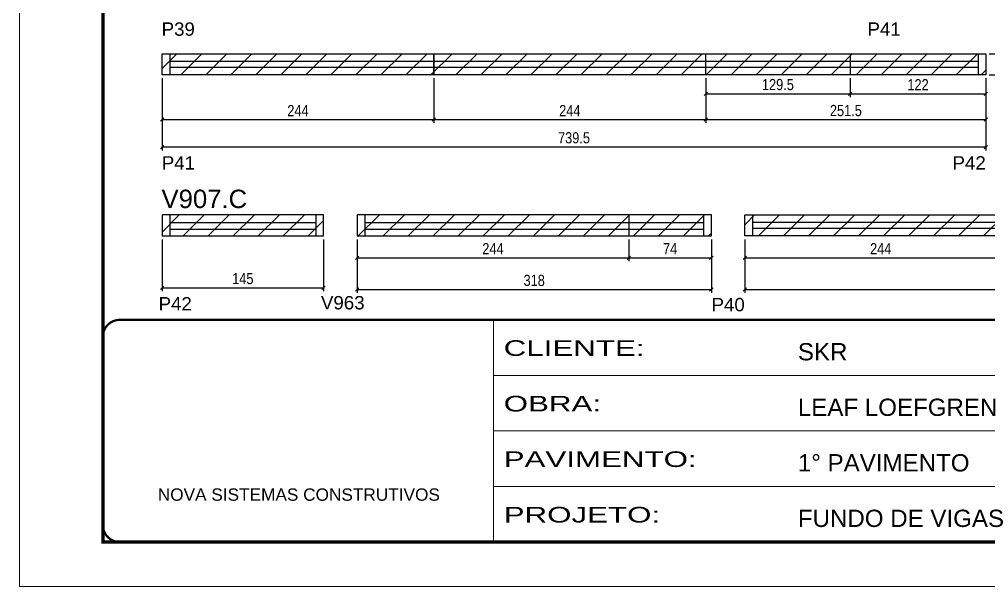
# Model space of a CAD drawing. Extents: x 1959 to 8212, y 239 to 4735.
# Drawn here: x 3557 to 4427, y 2537 to 3045 of the extents above; entities that cross this region are included whole.
import ezdxf

# ---------------------------------------------------------------- set-up
doc = ezdxf.new("R2010")
doc.units = 0
doc.linetypes.add('CONTINUO', pattern=[0])
doc.linetypes.add('DASHED', pattern=[0.75, 0.5, -0.25])
for name, color, linetype in [('5', 5, 'Continuous'), ('COTA', 241, 'Continuous'), ('NOMENCLATURA', 7, 'Continuous'), ('Painéis', 200, 'Continuous'), ('SARR_2.2x7', 40, 'Continuous')]:
    doc.layers.add(name, color=color, linetype=linetype)
for name, color, linetype, lineweight in [('Folhas', 255, 'Continuous', 9), ('REAPROVEITAMENTO', 251, 'Continuous', 9), ('SARRAFO DE PRESSAO', 251, 'DASHED', 9)]:
    doc.layers.add(name, color=color, linetype=linetype, lineweight=lineweight)
doc.styles.add('ARIAL', font='arial.ttf')
doc.styles.add('COTA TECNICA', font='techl___.ttf', dxfattribs={"height": 10})
doc.styles.add('COTA TECNICA-50', font='techl___.ttf', dxfattribs={"height": 10})
doc.styles.get("Standard").update_dxf_attribs({"font": 'arial.ttf'})
doc.styles.add('Tecnologia', font='')
doc.styles.get('Tecnologia').set_extended_font_data('Forgotten Futurist')
doc.dimstyles.new('COTA PAINEL-50', dxfattribs={"dimtxt": 10, "dimasz": 3, "dimexe": 3, "dimexo": 3, "dimgap": 3, "dimtad": 1, "dimdec": 1, "dimzin": 12, "dimdsep": 46, "dimtxsty": 'COTA TECNICA-50', "dimblk1": 'OBLIQUE', "dimblk2": 'OBLIQUE', "dimsah": 1, "dimcen": 0.9, "dimclrd": 4, "dimclre": 4, "dimclrt": 240, "dimadec": 1, "dimazin": 3, "dimtfac": 1, "dimtdec": 1, "dimtmove": 0, "dimatfit": 3, "dimfxl": 1, "dimtolj": 1, "dimtzin": 12, "dimarcsym": 0})
doc.dimstyles.new('PAINEL', dxfattribs={"dimtxt": 10, "dimasz": 3, "dimexe": 3, "dimexo": 3, "dimgap": 3, "dimtad": 1, "dimdec": 1, "dimzin": 12, "dimdsep": 46, "dimtxsty": 'COTA TECNICA', "dimblk1": 'OBLIQUE', "dimblk2": 'OBLIQUE', "dimsah": 1, "dimcen": 0.9, "dimclrd": 4, "dimclre": 4, "dimclrt": 240, "dimadec": 1, "dimazin": 3, "dimtfac": 1, "dimtdec": 1, "dimtmove": 0, "dimatfit": 3, "dimfxl": 1, "dimtolj": 1, "dimtzin": 12, "dimarcsym": 0})

# ---------------------------------------------------------------- blocks, each defined once
blk = doc.blocks.new('9999999999')
at = {"color": 30, "linetype": 'CONTINUO'}
for p, q in [((98564.56, 34230.21), (98564.56, 34429.45)), ((98564.56, 34379.64), (99583.98, 34379.64)), ((98564.56, 34329.83), (99487.98, 34329.83)), ((98564.56, 34280.02), (99487.98, 34280.02))]:
    blk.add_line(p, q, dxfattribs=at)
at = {"color": 30, "linetype": 'CONTINUO', "const_width": 2}
blk.add_lwpolyline([(99583.98, 34230.21), (99583.98, 34414.45, 0.414214), (99568.98, 34429.45), (98228.98, 34429.45, 0.414214), (98213.98, 34414.45), (98213.98, 34245.21, 0.414214), (98228.98, 34230.21), (99583.98, 34230.21)], format="xyb", dxfattribs=at)
at = {"layer": 'Folhas'}
blk.add_lwpolyline([(98138.98, 34190.21), (99623.98, 34190.21), (99623.98, 35240.21), (98138.98, 35240.21)], close=True, dxfattribs=at)
at = {"layer": 'Folhas', "color": 30, "const_width": 3}
blk.add_lwpolyline([(98213.98, 34230.21), (99583.98, 34230.21), (99583.98, 35200.21), (98213.98, 35200.21)], close=True, dxfattribs=at)
at = {"color": 7, "linetype": 'Continuous', "ltscale": 5, "style": 'ARIAL'}
for s, height, p in [('SKR', 15.483, (98837.68, 34393.13)), ('LEAF LOEFGREN', 15.4829, (98837.68, 34343.32)), ('1° PAVIMENTO', 15.4829, (98837.68, 34293.51)), ('NOVA SISTEMAS CONSTRUTIVOS', 11.0592, (98263.19, 34267.21)), ('FUNDO DE VIGAS', 15.4829, (98837.68, 34243.7))]:
    blk.add_text(s, height=height, dxfattribs=at).set_placement(p)
at = {"layer": 'Folhas', "color": 7, "style": 'Tecnologia', "width": 1.5}
for s, p in [('CLIENTE:', (98573.65, 34397.17)), ('OBRA:', (98573.65, 34347.31)), ('PAVIMENTO:', (98573.65, 34297.5)), ('PROJETO:', (98573.65, 34247.69))]:
    blk.add_text(s, height=14, dxfattribs=at).set_placement(p)
blk = doc.blocks.new('_Oblique')
at = {"color": 0, "linetype": 'ByBlock', "lineweight": -2}
blk.add_line((-0.5, -0.5), (0.5, 0.5), dxfattribs=at)
blk = doc.blocks.new('*D366')
at = {"layer": 'COTA', "color": 4, "linetype": 'ByBlock', "lineweight": -2, "transparency": 16777216}
for p, q in [((3685.3, 2992.55), (3685.3, 2952.49)), ((3929.3, 2992.55), (3929.3, 2952.49)), ((3685.3, 2955.49), (3929.3, 2955.49))]:
    blk.add_line(p, q, dxfattribs=at)
at = {"layer": 'Defpoints', "color": 0, "linetype": 'ByBlock', "transparency": 16777216}
for p in [(3685.3, 2995.55), (3929.3, 2995.55), (3929.3, 2955.49)]:
    blk.add_point(p, dxfattribs=at)
at = {"layer": 'COTA', "color": 4, "linetype": 'ByBlock', "lineweight": -2, "transparency": 16777216, "xscale": 3, "yscale": 3, "zscale": 3, "rotation": 180}
blk.add_blockref('_Oblique', (3685.3, 2955.49), dxfattribs=at)
at = {"layer": 'COTA', "color": 4, "linetype": 'ByBlock', "lineweight": -2, "transparency": 16777216, "xscale": 3, "yscale": 3, "zscale": 3}
blk.add_blockref('_Oblique', (3929.3, 2955.49), dxfattribs=at)
at = {"layer": 'COTA', "color": 240, "linetype": 'ByBlock', "transparency": 16777216, "insert": (3807.3, 2963.56), "char_height": 10, "attachment_point": 5, "style": 'COTA TECNICA-50'}
blk.add_mtext('\\A1;244', dxfattribs=at)
blk = doc.blocks.new('*D367')
at = {"layer": 'COTA', "color": 4, "linetype": 'ByBlock', "lineweight": -2, "transparency": 16777216}
for p, q in [((3929.3, 2992.55), (3929.3, 2952.49)), ((4173.3, 2992.55), (4173.3, 2952.49)), ((3929.3, 2955.49), (4173.3, 2955.49))]:
    blk.add_line(p, q, dxfattribs=at)
at = {"layer": 'Defpoints', "color": 0, "linetype": 'ByBlock', "transparency": 16777216}
for p in [(3929.3, 2995.55), (4173.3, 2995.55), (4173.3, 2955.49)]:
    blk.add_point(p, dxfattribs=at)
at = {"layer": 'COTA', "color": 4, "linetype": 'ByBlock', "lineweight": -2, "transparency": 16777216, "xscale": 3, "yscale": 3, "zscale": 3, "rotation": 180}
blk.add_blockref('_Oblique', (3929.3, 2955.49), dxfattribs=at)
at = {"layer": 'COTA', "color": 4, "linetype": 'ByBlock', "lineweight": -2, "transparency": 16777216, "xscale": 3, "yscale": 3, "zscale": 3}
blk.add_blockref('_Oblique', (4173.3, 2955.49), dxfattribs=at)
at = {"layer": 'COTA', "color": 240, "linetype": 'ByBlock', "transparency": 16777216, "insert": (4051.3, 2963.56), "char_height": 10, "attachment_point": 5, "style": 'COTA TECNICA-50'}
blk.add_mtext('\\A1;244', dxfattribs=at)
blk = doc.blocks.new('*D368')
at = {"layer": 'COTA', "color": 4, "lineweight": -2, "transparency": 16777216}
for p, q in [((3685.3, 2992.55), (3685.3, 2927.91)), ((4424.8, 2992.55), (4424.8, 2927.91)), ((4424.8, 2930.91), (3685.3, 2930.91))]:
    blk.add_line(p, q, dxfattribs=at)
at = {"layer": 'Defpoints', "color": 0, "transparency": 16777216}
for p in [(3685.3, 2995.55), (4424.8, 2995.55), (3685.3, 2930.91)]:
    blk.add_point(p, dxfattribs=at)
at = {"layer": 'COTA', "color": 4, "lineweight": -2, "transparency": 16777216, "xscale": 3, "yscale": 3, "zscale": 3, "rotation": 180}
blk.add_blockref('_Oblique', (3685.3, 2930.91), dxfattribs=at)
at = {"layer": 'COTA', "color": 4, "lineweight": -2, "transparency": 16777216, "xscale": 3, "yscale": 3, "zscale": 3}
blk.add_blockref('_Oblique', (4424.8, 2930.91), dxfattribs=at)
at = {"layer": 'COTA', "color": 240, "transparency": 16777216, "insert": (4055.05, 2939.16), "char_height": 10, "attachment_point": 5, "style": 'COTA TECNICA'}
blk.add_mtext('\\A1;739.5', dxfattribs=at)
blk = doc.blocks.new('*D369')
at = {"layer": 'COTA', "color": 4, "lineweight": -2, "transparency": 16777216}
for p, q in [((4173.3, 2992.55), (4173.3, 2952.49)), ((4424.8, 2992.55), (4424.8, 2952.49)), ((4173.3, 2955.49), (4424.8, 2955.49))]:
    blk.add_line(p, q, dxfattribs=at)
at = {"layer": 'Defpoints', "color": 0, "transparency": 16777216}
for p in [(4173.3, 2995.55), (4424.8, 2995.55), (4424.8, 2955.49)]:
    blk.add_point(p, dxfattribs=at)
at = {"layer": 'COTA', "color": 4, "lineweight": -2, "transparency": 16777216, "xscale": 3, "yscale": 3, "zscale": 3, "rotation": 180}
blk.add_blockref('_Oblique', (4173.3, 2955.49), dxfattribs=at)
at = {"layer": 'COTA', "color": 4, "lineweight": -2, "transparency": 16777216, "xscale": 3, "yscale": 3, "zscale": 3}
blk.add_blockref('_Oblique', (4424.8, 2955.49), dxfattribs=at)
at = {"layer": 'COTA', "color": 240, "transparency": 16777216, "insert": (4299.05, 2963.6), "char_height": 10, "attachment_point": 5, "style": 'COTA TECNICA'}
blk.add_mtext('\\A1;251.5', dxfattribs=at)
blk = doc.blocks.new('*D370')
at = {"layer": 'COTA', "color": 4, "lineweight": -2, "transparency": 16777216}
for p, q in [((4427.8, 3014.55), (4462.2, 3014.55)), ((4459.2, 2995.55), (4459.2, 3014.55)), ((4427.8, 2995.55), (4462.2, 2995.55))]:
    blk.add_line(p, q, dxfattribs=at)
at = {"layer": 'Defpoints', "color": 0, "transparency": 16777216}
for p in [(4424.8, 3014.55), (4459.2, 3014.55), (4424.8, 2995.55)]:
    blk.add_point(p, dxfattribs=at)
at = {"layer": 'COTA', "color": 4, "lineweight": -2, "transparency": 16777216, "xscale": 3, "yscale": 3, "zscale": 3}
for p, rotation in [((4459.2, 3014.55), 90), ((4459.2, 2995.55), 270)]:
    blk.add_blockref('_Oblique', p, dxfattribs=dict(at, rotation=rotation))
at = {"layer": 'COTA', "color": 240, "transparency": 16777216, "insert": (4451.11, 3005.05), "char_height": 10, "attachment_point": 5, "rotation": 90, "style": 'COTA TECNICA'}
blk.add_mtext('\\A1;19', dxfattribs=at)
blk = doc.blocks.new('*D371')
at = {"layer": 'COTA', "color": 4, "lineweight": -2, "transparency": 16777216}
for p, q in [((4173.3, 2992.55), (4173.3, 2975.75)), ((4302.8, 2992.55), (4302.8, 2975.75)), ((4173.3, 2978.75), (4302.8, 2978.75))]:
    blk.add_line(p, q, dxfattribs=at)
at = {"layer": 'Defpoints', "color": 0, "transparency": 16777216}
for p in [(4173.3, 2995.55), (4302.8, 2995.55), (4302.8, 2978.75)]:
    blk.add_point(p, dxfattribs=at)
at = {"layer": 'COTA', "color": 4, "lineweight": -2, "transparency": 16777216, "xscale": 3, "yscale": 3, "zscale": 3, "rotation": 180}
blk.add_blockref('_Oblique', (4173.3, 2978.75), dxfattribs=at)
at = {"layer": 'COTA', "color": 4, "lineweight": -2, "transparency": 16777216, "xscale": 3, "yscale": 3, "zscale": 3}
blk.add_blockref('_Oblique', (4302.8, 2978.75), dxfattribs=at)
at = {"layer": 'COTA', "color": 240, "transparency": 16777216, "insert": (4238.05, 2986.89), "char_height": 10, "attachment_point": 5, "style": 'COTA TECNICA'}
blk.add_mtext('\\A1;129.5', dxfattribs=at)
blk = doc.blocks.new('*D372')
at = {"layer": 'COTA', "color": 4, "lineweight": -2, "transparency": 16777216}
for p, q in [((4302.8, 2992.55), (4302.8, 2975.75)), ((4424.8, 2992.55), (4424.8, 2975.75)), ((4302.8, 2978.75), (4424.8, 2978.75))]:
    blk.add_line(p, q, dxfattribs=at)
at = {"layer": 'Defpoints', "color": 0, "transparency": 16777216}
for p in [(4302.8, 2995.55), (4424.8, 2995.55), (4424.8, 2978.75)]:
    blk.add_point(p, dxfattribs=at)
at = {"layer": 'COTA', "color": 4, "lineweight": -2, "transparency": 16777216, "xscale": 3, "yscale": 3, "zscale": 3, "rotation": 180}
blk.add_blockref('_Oblique', (4302.8, 2978.75), dxfattribs=at)
at = {"layer": 'COTA', "color": 4, "lineweight": -2, "transparency": 16777216, "xscale": 3, "yscale": 3, "zscale": 3}
blk.add_blockref('_Oblique', (4424.8, 2978.75), dxfattribs=at)
at = {"layer": 'COTA', "color": 240, "transparency": 16777216, "insert": (4363.8, 2986.81), "char_height": 10, "attachment_point": 5, "style": 'COTA TECNICA'}
blk.add_mtext('\\A1;122', dxfattribs=at)
blk = doc.blocks.new('*D383')
at = {"layer": 'COTA', "color": 4, "linetype": 'ByBlock', "lineweight": -2, "transparency": 16777216}
for p, q in [((3685.3, 2848.12), (3685.3, 2801.74)), ((3830.3, 2848.12), (3830.3, 2801.74)), ((3685.3, 2804.74), (3830.3, 2804.74))]:
    blk.add_line(p, q, dxfattribs=at)
at = {"layer": 'Defpoints', "color": 0, "linetype": 'ByBlock', "transparency": 16777216}
for p in [(3685.3, 2851.12), (3830.3, 2851.12), (3830.3, 2804.74)]:
    blk.add_point(p, dxfattribs=at)
at = {"layer": 'COTA', "color": 4, "linetype": 'ByBlock', "lineweight": -2, "transparency": 16777216, "xscale": 3, "yscale": 3, "zscale": 3, "rotation": 180}
blk.add_blockref('_Oblique', (3685.3, 2804.74), dxfattribs=at)
at = {"layer": 'COTA', "color": 4, "linetype": 'ByBlock', "lineweight": -2, "transparency": 16777216, "xscale": 3, "yscale": 3, "zscale": 3}
blk.add_blockref('_Oblique', (3830.3, 2804.74), dxfattribs=at)
at = {"layer": 'COTA', "color": 240, "linetype": 'ByBlock', "transparency": 16777216, "insert": (3757.8, 2812.85), "char_height": 10, "attachment_point": 5, "style": 'COTA TECNICA-50'}
blk.add_mtext('\\A1;145', dxfattribs=at)
blk = doc.blocks.new('*D384')
at = {"layer": 'COTA', "color": 4, "linetype": 'ByBlock', "lineweight": -2, "transparency": 16777216}
for p, q in [((3860.3, 2848.12), (3860.3, 2800.03)), ((4178.3, 2848.12), (4178.3, 2800.03)), ((3860.3, 2803.03), (4178.3, 2803.03))]:
    blk.add_line(p, q, dxfattribs=at)
at = {"layer": 'Defpoints', "color": 0, "linetype": 'ByBlock', "transparency": 16777216}
for p in [(3860.3, 2851.12), (4178.3, 2851.12), (4178.3, 2803.03)]:
    blk.add_point(p, dxfattribs=at)
at = {"layer": 'COTA', "color": 4, "linetype": 'ByBlock', "lineweight": -2, "transparency": 16777216, "xscale": 3, "yscale": 3, "zscale": 3, "rotation": 180}
blk.add_blockref('_Oblique', (3860.3, 2803.03), dxfattribs=at)
at = {"layer": 'COTA', "color": 4, "linetype": 'ByBlock', "lineweight": -2, "transparency": 16777216, "xscale": 3, "yscale": 3, "zscale": 3}
blk.add_blockref('_Oblique', (4178.3, 2803.03), dxfattribs=at)
at = {"layer": 'COTA', "color": 240, "linetype": 'ByBlock', "transparency": 16777216, "insert": (4019.3, 2811.27), "char_height": 10, "attachment_point": 5, "style": 'COTA TECNICA-50'}
blk.add_mtext('\\A1;318', dxfattribs=at)
blk = doc.blocks.new('*D385')
at = {"layer": 'COTA', "color": 4, "lineweight": -2, "transparency": 16777216}
for p, q in [((3860.3, 2848.12), (3860.3, 2828.65)), ((4104.3, 2848.12), (4104.3, 2828.65)), ((3860.3, 2831.65), (4104.3, 2831.65))]:
    blk.add_line(p, q, dxfattribs=at)
at = {"layer": 'Defpoints', "color": 0, "transparency": 16777216}
for p in [(3860.3, 2851.12), (4104.3, 2851.12), (4104.3, 2831.65)]:
    blk.add_point(p, dxfattribs=at)
at = {"layer": 'COTA', "color": 4, "lineweight": -2, "transparency": 16777216, "xscale": 3, "yscale": 3, "zscale": 3, "rotation": 180}
blk.add_blockref('_Oblique', (3860.3, 2831.65), dxfattribs=at)
at = {"layer": 'COTA', "color": 4, "lineweight": -2, "transparency": 16777216, "xscale": 3, "yscale": 3, "zscale": 3}
blk.add_blockref('_Oblique', (4104.3, 2831.65), dxfattribs=at)
at = {"layer": 'COTA', "color": 240, "transparency": 16777216, "insert": (3982.3, 2839.73), "char_height": 10, "attachment_point": 5, "style": 'COTA TECNICA'}
blk.add_mtext('\\A1;244', dxfattribs=at)
blk = doc.blocks.new('*D386')
at = {"layer": 'COTA', "color": 4, "lineweight": -2, "transparency": 16777216}
for p, q in [((4104.3, 2848.12), (4104.3, 2828.65)), ((4178.3, 2848.12), (4178.3, 2828.65)), ((4104.3, 2831.65), (4178.3, 2831.65))]:
    blk.add_line(p, q, dxfattribs=at)
at = {"layer": 'Defpoints', "color": 0, "transparency": 16777216}
for p in [(4104.3, 2851.12), (4178.3, 2851.12), (4178.3, 2831.65)]:
    blk.add_point(p, dxfattribs=at)
at = {"layer": 'COTA', "color": 4, "lineweight": -2, "transparency": 16777216, "xscale": 3, "yscale": 3, "zscale": 3, "rotation": 180}
blk.add_blockref('_Oblique', (4104.3, 2831.65), dxfattribs=at)
at = {"layer": 'COTA', "color": 4, "lineweight": -2, "transparency": 16777216, "xscale": 3, "yscale": 3, "zscale": 3}
blk.add_blockref('_Oblique', (4178.3, 2831.65), dxfattribs=at)
at = {"layer": 'COTA', "color": 240, "transparency": 16777216, "insert": (4141.3, 2839.73), "char_height": 10, "attachment_point": 5, "style": 'COTA TECNICA'}
blk.add_mtext('\\A1;74', dxfattribs=at)
blk = doc.blocks.new('*D387')
at = {"layer": 'COTA', "color": 4, "linetype": 'ByBlock', "lineweight": -2, "transparency": 16777216}
for p, q in [((4208.3, 2848.12), (4208.3, 2828.65)), ((4452.3, 2848.12), (4452.3, 2828.65)), ((4208.3, 2831.65), (4452.3, 2831.65))]:
    blk.add_line(p, q, dxfattribs=at)
at = {"layer": 'Defpoints', "color": 0, "linetype": 'ByBlock', "transparency": 16777216}
for p in [(4208.3, 2851.12), (4452.3, 2851.12), (4452.3, 2831.65)]:
    blk.add_point(p, dxfattribs=at)
at = {"layer": 'COTA', "color": 4, "linetype": 'ByBlock', "lineweight": -2, "transparency": 16777216, "xscale": 3, "yscale": 3, "zscale": 3, "rotation": 180}
blk.add_blockref('_Oblique', (4208.3, 2831.65), dxfattribs=at)
at = {"layer": 'COTA', "color": 4, "linetype": 'ByBlock', "lineweight": -2, "transparency": 16777216, "xscale": 3, "yscale": 3, "zscale": 3}
blk.add_blockref('_Oblique', (4452.3, 2831.65), dxfattribs=at)
at = {"layer": 'COTA', "color": 240, "linetype": 'ByBlock', "transparency": 16777216, "insert": (4330.3, 2839.73), "char_height": 10, "attachment_point": 5, "style": 'COTA TECNICA-50'}
blk.add_mtext('\\A1;244', dxfattribs=at)
blk = doc.blocks.new('*D389')
at = {"layer": 'COTA', "color": 4, "lineweight": -2, "transparency": 16777216}
for p, q in [((4208.3, 2848.12), (4208.3, 2800.03)), ((4860.3, 2848.12), (4860.3, 2800.03)), ((4208.3, 2803.03), (4860.3, 2803.03))]:
    blk.add_line(p, q, dxfattribs=at)
at = {"layer": 'Defpoints', "color": 0, "transparency": 16777216}
for p in [(4208.3, 2851.12), (4860.3, 2851.12), (4860.3, 2803.03)]:
    blk.add_point(p, dxfattribs=at)
at = {"layer": 'COTA', "color": 4, "lineweight": -2, "transparency": 16777216, "xscale": 3, "yscale": 3, "zscale": 3, "rotation": 180}
blk.add_blockref('_Oblique', (4208.3, 2803.03), dxfattribs=at)
at = {"layer": 'COTA', "color": 4, "lineweight": -2, "transparency": 16777216, "xscale": 3, "yscale": 3, "zscale": 3}
blk.add_blockref('_Oblique', (4860.3, 2803.03), dxfattribs=at)
at = {"layer": 'COTA', "color": 240, "transparency": 16777216, "insert": (4534.3, 2811.14), "char_height": 10, "attachment_point": 5, "style": 'COTA TECNICA'}
blk.add_mtext('\\A1;652', dxfattribs=at)

msp = doc.modelspace()

# ---------------------------------------------------------------- hatches: boundary and pattern name
at = {"layer": 'REAPROVEITAMENTO'}
h = msp.add_hatch(dxfattribs=at)
h.set_pattern_fill('ANSI31', color=256, scale=5, style=0)
h.set_pattern_definition([(45, (0, 11.89), (-11.22532, 11.22532), [])])
h.paths.add_polyline_path([(3929.3, 3014.55), (3685.3, 3014.55), (3685.3, 2995.55), (3929.3, 2995.55)])
h.paths.add_polyline_path([(4173.3, 3014.55), (3929.3, 3014.55), (3929.3, 2995.55), (4173.3, 2995.55)])
h.paths.add_polyline_path([(4302.8, 3014.55), (4173.3, 3014.55), (4173.3, 2995.55), (4302.8, 2995.55)])
h.paths.add_polyline_path([(4424.8, 3014.55), (4302.8, 3014.55), (4302.8, 2995.55), (4424.8, 2995.55)])
h = msp.add_hatch(dxfattribs=at)
h.set_pattern_fill('ANSI31', color=256, scale=5, style=0)
h.paths.add_polyline_path([(3830.3, 2870.12), (3685.3, 2870.12), (3685.3, 2851.12), (3830.3, 2851.12)])
h.paths.add_polyline_path([(4104.3, 2870.12), (3860.3, 2870.12), (3860.3, 2851.12), (4104.3, 2851.12)])
h.paths.add_polyline_path([(4178.3, 2870.12), (4104.3, 2870.12), (4104.3, 2851.12), (4178.3, 2851.12)])
h.paths.add_polyline_path([(4452.3, 2870.12), (4208.3, 2870.12), (4208.3, 2851.12), (4452.3, 2851.12)])
h.paths.add_polyline_path([(4696.3, 2870.12), (4452.3, 2870.12), (4452.3, 2851.12), (4696.3, 2851.12)])
h.paths.add_polyline_path([(4860.3, 2870.12), (4696.3, 2870.12), (4696.3, 2851.12), (4860.3, 2851.12)])

# ---------------------------------------------------------------- linework, layer by layer
at = {"layer": 'Painéis'}
for p, q in [((3929.3, 3014.55), (4424.8, 3014.55)), ((3929.3, 2995.55), (3929.3, 3014.55)), ((4173.3, 2995.55), (4173.3, 3014.55)), ((4302.8, 3014.55), (4302.8, 2995.55)), ((4424.8, 3014.55), (4424.8, 2995.55)), ((4424.8, 2995.55), (3929.3, 2995.55))]:
    msp.add_line(p, q, dxfattribs=at)
at = {"layer": 'Painéis', "linetype": 'ByBlock'}
msp.add_line((4104.3, 2870.12), (4104.3, 2851.12), dxfattribs=at)
at = {"layer": 'Painéis'}
for points in [[(3929.3, 2995.55), (3685.3, 2995.55), (3685.3, 3014.55), (3929.3, 3014.55)], [(4452.3, 2851.12), (4208.3, 2851.12), (4208.3, 2870.12), (4452.3, 2870.12)]]:
    msp.add_lwpolyline(points, close=True, dxfattribs=at)
at = {"layer": 'Painéis', "linetype": 'ByBlock'}
for points in [[(3685.3, 2870.12), (3685.3, 2851.12), (3830.3, 2851.12), (3830.3, 2870.12)], [(3860.3, 2870.12), (3860.3, 2851.12), (4178.3, 2851.12), (4178.3, 2870.12)]]:
    msp.add_lwpolyline(points, close=True, dxfattribs=at)
at = {"layer": 'SARR_2.2x7', "linetype": 'Continuous'}
for p, q in [((3692.3, 3014.55), (3692.3, 2995.55)), ((4417.8, 3014.55), (4417.8, 2995.55)), ((3929.3, 3007.55), (3692.3, 3007.55)), ((3692.3, 3002.55), (3929.3, 3002.55)), ((4173.3, 3007.55), (3929.3, 3007.55)), ((3929.3, 3002.55), (4173.3, 3002.55)), ((4417.8, 3007.55), (4173.3, 3007.55)), ((4173.3, 3002.55), (4417.8, 3002.55)), ((3692.3, 2870.12), (3692.3, 2851.12)), ((3692.3, 2863.12), (3823.3, 2863.12)), ((3823.3, 2870.12), (3823.3, 2851.12)), ((3867.3, 2870.12), (3867.3, 2851.12)), ((3867.3, 2863.12), (4171.3, 2863.12)), ((4171.3, 2870.12), (4171.3, 2851.12)), ((4215.3, 2870.12), (4215.3, 2851.12)), ((4452.3, 2863.12), (4215.3, 2863.12)), ((3692.3, 2857.12), (3823.3, 2857.12)), ((3867.3, 2857.12), (4171.3, 2857.12)), ((4215.3, 2858.12), (4452.3, 2858.12))]:
    msp.add_line(p, q, dxfattribs=at)

# ---------------------------------------------------------------- block references
at = {"layer": 'SARRAFO DE PRESSAO', "color": 6, "linetype": 'ByBlock'}
msp.add_blockref('9999999999', (-94581.71, -31653.56), dxfattribs=at)

# ---------------------------------------------------------------- texts
at = {"layer": '5', "linetype": 'Continuous'}
for s, rotation, p in [('P39', 359.99996, (3684.93, 3030.71)), ('P41', 359.99996, (4318.47, 3030.71)), ('P42', 0.00004, (4394.79, 2910.71)), ('P41', 0.00004, (3685.08, 2910.71)), ('P42', 359.99996, (3682.2, 2784.33)), ('V963', 359.99996, (3827.93, 2785.28)), ('P40', 0.00004, (4178.49, 2783.57))]:
    msp.add_text(s, height=12, rotation=rotation, dxfattribs=at).set_placement(p)
at = {"layer": 'NOMENCLATURA', "linetype": 'Continuous'}
msp.add_text('V907.C', height=16.5, dxfattribs=at).set_placement((3684.83, 2876.18))

# ---------------------------------------------------------------- dimensions: what is measured, and where the dimension line sits
at = {"layer": 'COTA'}
for base, p2, angle, picture, middle in [((4459.2, 3014.55), (4424.8, 3014.55), 90, '*D370', (4451.11, 3005.05)), ((3685.3, 2930.91), (3685.3, 2995.55), 180, '*D368', (4055.05, 2939.16))]:
    dim = msp.add_linear_dim(base=base, p1=(4424.8, 2995.55), p2=p2, angle=angle, dimstyle='PAINEL', dxfattribs=at)
    dim.commit()
    dim.dimension.update_dxf_attribs({"geometry": picture, "text_midpoint": middle})
at = {"layer": 'COTA', "color": 1, "linetype": 'ByBlock'}
for base, p1, p2, picture, middle in [((3929.3, 2955.49), (3685.3, 2995.55), (3929.3, 2995.55), '*D366', (3807.3, 2963.56)), ((4173.3, 2955.49), (3929.3, 2995.55), (4173.3, 2995.55), '*D367', (4051.3, 2963.56)), ((3830.3, 2804.74), (3685.3, 2851.12), (3830.3, 2851.12), '*D383', (3757.8, 2812.85)), ((4178.3, 2803.03), (3860.3, 2851.12), (4178.3, 2851.12), '*D384', (4019.3, 2811.27)), ((4452.3, 2831.65), (4208.3, 2851.12), (4452.3, 2851.12), '*D387', (4330.3, 2839.73))]:
    dim = msp.add_linear_dim(base=base, p1=p1, p2=p2, dimstyle='COTA PAINEL-50', override={"dimarcsym": 1}, dxfattribs=at)
    dim.commit()
    dim.dimension.update_dxf_attribs({"geometry": picture, "text_midpoint": middle})
at = {"layer": 'COTA'}
for base, p1, p2, picture, middle in [((4424.8, 2955.49), (4173.3, 2995.55), (4424.8, 2995.55), '*D369', (4299.05, 2963.6)), ((4302.8, 2978.75), (4173.3, 2995.55), (4302.8, 2995.55), '*D371', (4238.05, 2986.89)), ((4104.3, 2831.65), (3860.3, 2851.12), (4104.3, 2851.12), '*D385', (3982.3, 2839.73)), ((4860.3, 2803.03), (4208.3, 2851.12), (4860.3, 2851.12), '*D389', (4534.3, 2811.14))]:
    dim = msp.add_linear_dim(base=base, p1=p1, p2=p2, dimstyle='PAINEL', dxfattribs=at)
    dim.commit()
    dim.dimension.update_dxf_attribs({"geometry": picture, "text_midpoint": middle})
for base, p1, p2, picture, middle in [((4424.8, 2978.75), (4302.8, 2995.55), (4424.8, 2995.55), '*D372', (4363.8, 2986.81)), ((4178.3, 2831.65), (4104.3, 2851.12), (4178.3, 2851.12), '*D386', (4141.3, 2839.73))]:
    dim = msp.add_linear_dim(base=base, p1=p1, p2=p2, dimstyle='PAINEL', override={"dimtmove": 1}, dxfattribs=at)
    dim.commit()
    dim.dimension.update_dxf_attribs({"geometry": picture, "text_midpoint": middle})

doc.saveas('drawing.dxf')
